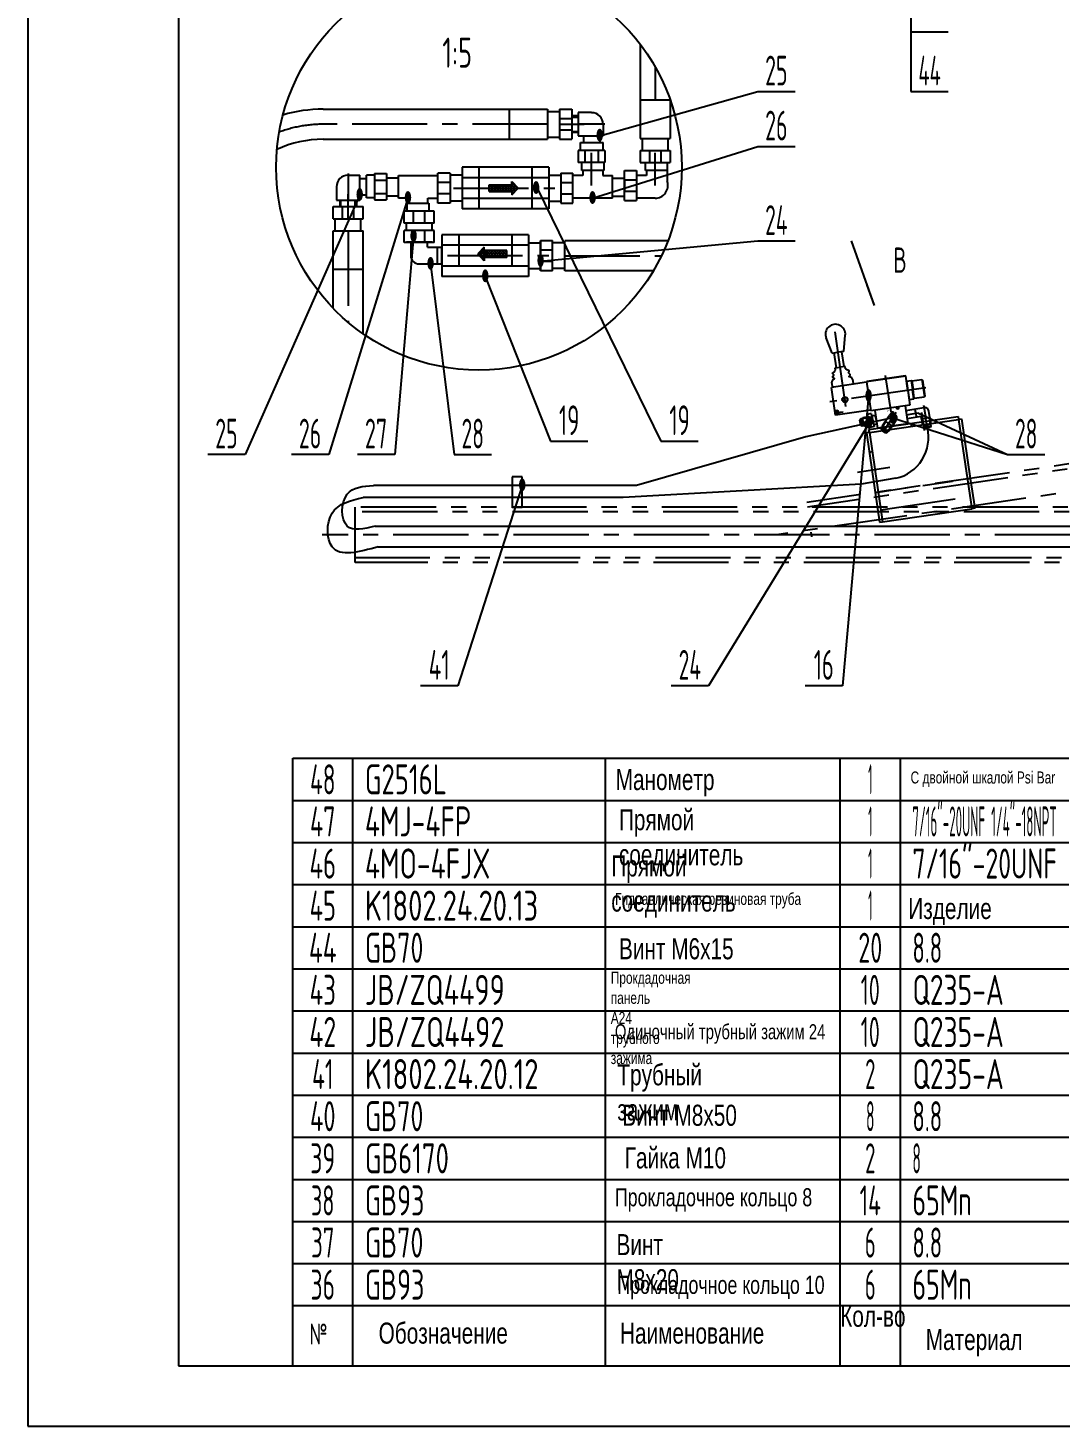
# Model space of a CAD drawing. Header units: millimetres. Extents: x 0 to 5940, y -62 to 4200.
# Drawn here: x 0 to 1715, y 0 to 2324 of the extents above; entities that cross this region are included whole.
import ezdxf
from ezdxf.enums import TextEntityAlignment as Align

# ---------------------------------------------------------------- set-up
doc = ezdxf.new("R2010")
doc.units = ezdxf.units.MM
doc.header["$LTSCALE"] = 100
for name, pattern in [('F', [0.75, 0.5, -0.25]), ('G', [2, 1.25, -0.25, 0.25, -0.25]), ('K', [2.5, 1.25, -0.25, 0.25, -0.25, 0.25, -0.25])]:
    doc.linetypes.add(name, pattern=pattern)
for name, color, linetype in [('01', 7, 'Continuous'), ('02', 1, 'Continuous'), ('04', 2, 'F'), ('05', 4, 'G'), ('07', 6, 'K'), ('11', 3, 'Continuous'), ('THICK', 7, 'Continuous')]:
    doc.layers.add(name, color=color, linetype=linetype)
doc.styles.get("Standard").update_dxf_attribs({"font": 'isocp', "width": 0.707, "bigfont": 'intecad.shx'})

msp = doc.modelspace()

# ---------------------------------------------------------------- linework, layer by layer
at = {"color": 7}
for p, q in [((1355.9, 1786.4), (1358.4, 1813.5)), ((1336.8, 1783.6), (1326.5, 1808.8)), ((1336.8, 1783.6), (1346.3, 1785)), ((1343.6, 1759.2), (1339.9, 1784.1)), ((1355.9, 1786.4), (1346.3, 1785)), ((1352.7, 1785.9), (1346.3, 1785)), ((1356.4, 1761.1), (1352.7, 1785.9)), ((1341.6, 1758.9), (1350, 1760.1)), ((1342.2, 1755.1), (1341.6, 1758.9)), ((1358.3, 1761.4), (1350, 1760.1)), ((1358.3, 1761.4), (1350, 1760.1)), ((1358.9, 1757.6), (1358.3, 1761.4)), ((1458.9, 1745.2), (1393.8, 1735.7)), ((1458.4, 1745.5), (1394.2, 1736.1)), ((1458.4, 1745.5), (1458.4, 1745.1)), ((1462.4, 1721.6), (1458.9, 1745.2)), ((1393.8, 1735.2), (1335.6, 1726.6)), ((1342.4, 1680.3), (1335.6, 1726.6)), ((1337.3, 1728.2), (1336.3, 1735.1)), ((1338.2, 1727.3), (1339.3, 1727.2)), ((1370.7, 1732.1), (1369.7, 1731.6)), ((1370.3, 1740.1), (1371.3, 1733.1)), ((1393.8, 1735.7), (1400.9, 1687.3)), ((1394.2, 1736.1), (1394.2, 1735.7)), ((1423, 1741.1), (1428.4, 1741.9)), ((1423, 1741.1), (1423.1, 1740.3)), ((1428.4, 1741.9), (1428.5, 1741.1)), ((1460.1, 1737), (1467.8, 1738.1)), ((1460.1, 1737), (1464.6, 1706.2)), ((1462.4, 1721.6), (1466, 1696.8)), ((1467.8, 1738.1), (1469, 1737.2)), ((1467.8, 1738.1), (1470.1, 1722.7)), ((1469, 1737.2), (1485.7, 1739.7)), ((1469, 1737.2), (1471.1, 1722.9)), ((1472.3, 1707.3), (1470.1, 1722.7)), ((1473.2, 1708.5), (1471.1, 1722.9)), ((1485.7, 1739.7), (1486.9, 1738.8)), ((1485.7, 1739.7), (1489.9, 1711)), ((1357.7, 1707.6), (1356.6, 1706.8)), ((1356.6, 1706.8), (1356.8, 1705.4)), ((1356.8, 1705.4), (1358.1, 1704.9)), ((1359, 1707.1), (1357.7, 1707.6)), ((1358.1, 1704.9), (1359.2, 1705.7)), ((1359.2, 1705.7), (1359, 1707.1)), ((1466, 1696.8), (1400.9, 1687.3)), ((1464.6, 1706.2), (1472.3, 1707.3)), ((1472.3, 1707.3), (1473.2, 1708.5)), ((1473.2, 1708.5), (1489.9, 1711)), ((1489.9, 1711), (1490.8, 1712.1)), ((1341.3, 1687.9), (1346.3, 1688.6)), ((1400.6, 1688.9), (1342.4, 1680.3)), ((1346.3, 1688.6), (1347.5, 1681.1)), ((1444.3, 1691), (1443.9, 1693.6)), ((1444.3, 1691), (1447.3, 1691.4)), ((1444.3, 1691), (1444.7, 1690.6)), ((1447, 1690.9), (1444.7, 1690.6)), ((1447.3, 1691.4), (1446.9, 1694)), ((1447.3, 1691.4), (1447, 1690.9)), ((1462.5, 1666), (1412.1, 1658.6)), ((1415.6, 1659.1), (1459.3, 1665.5))]:
    msp.add_line(p, q, dxfattribs=at)
at = {"color": 7, "ltscale": 0.8}
msp.add_line((1486.9, 1738.8), (1490.8, 1712.1), dxfattribs=at)
at = {"color": 7}
msp.add_circle((1357.9, 1706.3), 4.5, dxfattribs=at)
for centre, radius, start, end in [((1342, 1814.8), 16.6, 353.9206, 202.7671), ((1366.3, 1739.5), 4, 8.3439, 81.2758), ((1340.2, 1735.7), 4, 115.412, 188.3439), ((1338.3, 1728.3), 1, 188.3439, 263.5516), ((1370.3, 1733), 1, 293.1361, 8.3439)]:
    msp.add_arc(centre, radius, start, end, dxfattribs=at)
for points in [[(1338.5, 1739.3), (1339.9, 1739.9), (1341.6, 1741), (1338.5, 1741.9), (1336.5, 1744.5), (1341.4, 1747.5), (1335.7, 1749.1), (1340.1, 1752.6), (1341.5, 1754.3), (1342.2, 1755.1)], [(1366.9, 1743.5), (1365.5, 1743.7), (1363.5, 1744.2), (1366.2, 1745.9), (1367.4, 1749), (1361.8, 1750.4), (1366.8, 1753.7), (1361.6, 1755.7), (1359.7, 1757), (1358.9, 1757.6)]]:
    msp.add_open_spline(points, degree=3, knots=[2.289105, 2.289105, 2.289105, 2.289105, 5.565408, 7.456396, 9.781797, 13.852117, 16.381161, 20.723198, 24.04889, 24.04889, 24.04889, 24.04889], dxfattribs=at)
at = {"layer": '01', "color": 7}
for p, q in [((1017.5, 2296.9), (1017.5, 2204.4)), ((490.7, 2189), (863.7, 2189)), ((799.7, 2189), (799.7, 2139)), ((863.7, 2185.4), (883.7, 2185.4)), ((883.7, 2189), (903.7, 2189)), ((1017.5, 2204.4), (1067.5, 2204.4)), ((1017.5, 2204.4), (1017.5, 2140.4)), ((1067.5, 2204.4), (1067.5, 2140.4)), ((1067.5, 2204.4), (1067.5, 2204.4)), ((883.7, 2173.4), (903.7, 2173.4)), ((914.7, 2178), (903.7, 2178)), ((914.7, 2178), (903.7, 2178)), ((914.7, 2183.3), (914.7, 2144.8)), ((936.7, 2183.3), (914.7, 2183.3)), ((955.9, 2164), (955.9, 2144.8)), ((490.7, 2139), (863.7, 2139)), ((863.7, 2142.6), (883.7, 2142.6)), ((883.7, 2154.6), (903.7, 2154.6)), ((883.7, 2139), (903.7, 2139)), ((914.7, 2150), (903.7, 2150)), ((914.7, 2150), (903.7, 2150)), ((914.7, 2144.8), (955.9, 2144.8)), ((923.1, 2144.8), (923.1, 2133.5)), ((950.3, 2144.8), (950.3, 2133.5)), ((1021.1, 2140.4), (1021.1, 2120.4)), ((1063.8, 2140.4), (1063.8, 2120.4)), ((918.6, 2120.4), (918.6, 2133.5)), ((918.6, 2133.5), (955.9, 2133.5)), ((936.7, 2062.3), (936.7, 2116.3)), ((955.9, 2120.4), (955.9, 2133.5)), ((1017.5, 2120.4), (1017.5, 2100.4)), ((1033.1, 2120.4), (1033.1, 2100.4)), ((1042.5, 2062.3), (1042.5, 2116.3)), ((1051.9, 2120.4), (1051.9, 2100.4)), ((1067.5, 2120.4), (1067.5, 2100.4)), ((721.5, 2092.4), (721.5, 2023.1)), ((865.5, 2092.4), (721.5, 2092.4)), ((749.5, 2092.4), (749.5, 2023.1)), ((837.5, 2092.4), (837.5, 2023.1)), ((865.5, 2092.4), (865.5, 2023.1)), ((920.7, 2087.3), (920.7, 2100.4)), ((956.9, 2100.4), (956.9, 2087.3)), ((1026.5, 2087.3), (1026.5, 2100.4)), ((1062.6, 2100.4), (1062.6, 2068.8)), ((532.1, 2079.3), (551.4, 2079.3)), ((551.4, 2038), (551.4, 2079.3)), ((551.4, 2073.6), (562.7, 2073.6)), ((562.7, 2041.9), (562.7, 2079.3)), ((575.7, 2079.3), (562.7, 2079.3)), ((615.7, 2074.2), (595.7, 2074.2)), ((615.7, 2041.1), (615.7, 2078.9)), ((615.7, 2078.9), (681.5, 2078.9)), ((701.5, 2082.7), (681.5, 2082.7)), ((681.5, 2032.7), (681.5, 2082.7)), ((681.5, 2032.7), (681.5, 2082.7)), ((721.5, 2079.1), (701.5, 2079.1)), ((865.5, 2075), (721.5, 2075)), ((865.5, 2079.1), (885.5, 2079.1)), ((885.5, 2082.7), (905.5, 2082.7)), ((905.5, 2032.7), (905.5, 2082.7)), ((905.5, 2032.7), (905.5, 2082.7)), ((922.2, 2078.9), (905.5, 2078.9)), ((956.9, 2087.3), (920.7, 2087.3)), ((922.2, 2087.3), (922.2, 2078.9)), ((955.4, 2087.3), (955.4, 2078.9)), ((955.4, 2078.9), (971.3, 2078.9)), ((971.3, 2041.1), (971.3, 2078.9)), ((971.3, 2074.2), (991.3, 2074.2)), ((991.3, 2087.3), (1011.3, 2087.3)), ((991.3, 2071.7), (991.3, 2052.9)), ((991.3, 2071.7), (1011.3, 2071.7)), ((1011.3, 2087.3), (1011.3, 2037.3)), ((1028, 2078.9), (1011.3, 2078.9)), ((1062.6, 2087.3), (1026.5, 2087.3)), ((1028, 2087.3), (1028, 2078.9)), ((512.9, 2060), (512.9, 2038)), ((551.4, 2046.4), (562.7, 2046.4)), ((701.5, 2067.1), (681.5, 2067.1)), ((701.5, 2048.3), (681.5, 2048.3)), ((885.5, 2067.1), (905.5, 2067.1)), ((885.5, 2048.3), (905.5, 2048.3)), ((991.3, 2052.9), (1011.3, 2052.9)), ((507.1, 2007), (507.1, 2027)), ((512.9, 2038), (551.4, 2038)), ((518.1, 2038), (518.1, 2027)), ((518.1, 2038), (518.1, 2027)), ((522.7, 2007), (522.7, 2027)), ((541.5, 2007), (541.5, 2027)), ((546.1, 2038), (546.1, 2027)), ((546.1, 2038), (546.1, 2027)), ((557.1, 2007), (557.1, 2027)), ((575.7, 2041.9), (562.7, 2041.9)), ((615.7, 2044.6), (595.7, 2044.6)), ((631.6, 2041.1), (615.7, 2041.1)), ((630.1, 2032.7), (666.3, 2032.7)), ((630.1, 2019.6), (630.1, 2032.7)), ((631.6, 2032.7), (631.6, 2041.1)), ((664.8, 2041.1), (681.5, 2041.1)), ((664.8, 2032.7), (664.8, 2041.1)), ((666.3, 2032.7), (666.3, 2019.6)), ((701.5, 2032.7), (681.5, 2032.7)), ((721.5, 2036.3), (701.5, 2036.3)), ((865.5, 2040.4), (721.5, 2040.4)), ((865.5, 2023.1), (721.5, 2023.1)), ((865.5, 2036.3), (885.5, 2036.3)), ((885.5, 2032.7), (905.5, 2032.7)), ((971.3, 2041.1), (905.5, 2041.1)), ((971.3, 2044.6), (991.3, 2044.6)), ((991.3, 2037.3), (1011.3, 2037.3)), ((1042.5, 2041.1), (1011.3, 2041.1)), ((510.7, 1987), (510.7, 2007)), ((553.5, 1987), (553.5, 2007)), ((625.3, 1999.6), (625.3, 2019.6)), ((628.9, 1987.6), (628.9, 1999.6)), ((640.9, 1999.6), (640.9, 2019.6)), ((659.7, 1999.6), (659.7, 2019.6)), ((671.7, 1987.6), (671.7, 1999.6)), ((675.3, 1999.6), (675.3, 2019.6)), ((507.1, 1858), (507.1, 1987)), ((557.1, 1815.5), (557.1, 1987)), ((625.3, 1967.6), (625.3, 1987.6)), ((640.9, 1967.6), (640.9, 1987.6)), ((659.7, 1967.6), (659.7, 1987.6)), ((675.3, 1967.6), (675.3, 1987.6)), ((832.1, 1980.3), (688.1, 1980.3)), ((688.1, 1980.3), (688.1, 1911)), ((832.1, 1980.3), (832.1, 1911)), ((636.3, 1967.7), (636.3, 1945.7)), ((664.3, 1959.7), (664.3, 1967.7)), ((664.3, 1959.7), (688.1, 1959.7)), ((680.8, 1931.7), (680.8, 1959.7)), ((832.1, 1963), (688.1, 1963)), ((688.1, 1931.7), (688.1, 1959.7)), ((832.1, 1967.1), (852.1, 1967.1)), ((852.1, 1970.7), (872.1, 1970.7)), ((872.1, 1970.4), (852.1, 1970.4)), ((852.1, 1955.1), (872.1, 1955.1)), ((872.1, 1954.8), (852.1, 1954.8)), ((872.1, 1920.7), (872.1, 1970.7)), ((872.1, 1920.7), (872.1, 1970.7)), ((892.1, 1966.8), (872.1, 1966.8)), ((1063.8, 1970.4), (892.1, 1970.4)), ((650.3, 1931.7), (688.1, 1931.7)), ((852.1, 1936.3), (872.1, 1936.3)), ((872.1, 1936), (852.1, 1936)), ((507.1, 1923), (557.1, 1923)), ((832.1, 1928.3), (688.1, 1928.3)), ((832.1, 1911), (688.1, 1911)), ((832.1, 1924.3), (852.1, 1924.3)), ((852.1, 1920.7), (872.1, 1920.7)), ((872.1, 1920.4), (852.1, 1920.4)), ((892.1, 1924), (872.1, 1924)), ((1039.5, 1920.4), (892.1, 1920.4)), ((1437.1, 1675.7), (1292.9, 1644.2)), ((1343.5, 1687.1), (1346.5, 1687.6)), ((1343.9, 1684.4), (1343.5, 1687.1)), ((1343.9, 1684.4), (1344.3, 1681.7)), ((1344.3, 1681.7), (1347.3, 1682.1)), ((1384.2, 1674), (1382.6, 1672.1)), ((1386.8, 1662.3), (1384.2, 1674)), ((1387.9, 1675.8), (1387.1, 1674.6)), ((1389.7, 1662.9), (1387.1, 1674.6)), ((1395.7, 1677.5), (1387.9, 1675.8)), ((1395.7, 1677.5), (1387.9, 1675.8)), ((1397.7, 1656.5), (1546.1, 1678.3)), ((1398.5, 1651.6), (1546.9, 1673.3)), ((1402.5, 1679.1), (1408.4, 1680.4)), ((1410.9, 1669.1), (1408.9, 1677.9)), ((1431.2, 1679.5), (1419.7, 1662)), ((1489.3, 1692.8), (1459.2, 1687.8)), ((1459.2, 1687.8), (1461.5, 1674)), ((1460.4, 1680.9), (1479.2, 1684)), ((1484.7, 1677.9), (1461.5, 1674)), ((1474.2, 1690.3), (1476.6, 1676.5)), ((1485.4, 1673.9), (1484.7, 1677.9)), ((1485.4, 1673.9), (1487, 1664.1)), ((1485.4, 1673.9), (1487, 1664.1)), ((1498.2, 1676.1), (1486.4, 1674.1)), ((1499.2, 1676.3), (1497.3, 1687.1)), ((1499.2, 1676.3), (1500.8, 1666.4)), ((1499.2, 1676.3), (1500.8, 1666.4)), ((1546.1, 1678.3), (1546.9, 1673.3)), ((1546.9, 1673.3), (1551.8, 1674.1)), ((1546.9, 1673.3), (1568.6, 1524.9)), ((1551.8, 1674.1), (1566.3, 1575.1)), ((1384.5, 1663.3), (1382.6, 1672.1)), ((1386.8, 1662.3), (1384.5, 1663.3)), ((1390.9, 1662.1), (1389.7, 1662.9)), ((1398.7, 1663.9), (1390.9, 1662.1)), ((1398.7, 1663.9), (1390.9, 1662.1)), ((1398.5, 1651.6), (1393.5, 1650.8)), ((1393.5, 1650.8), (1408, 1551.9)), ((1398.5, 1651.6), (1397.7, 1656.5)), ((1398.5, 1651.6), (1420.2, 1503.2)), ((1405.7, 1664.8), (1411.5, 1666.1)), ((1418.3, 1658.1), (1418.4, 1655.6)), ((1428.3, 1651.5), (1418.3, 1658.1)), ((1425.9, 1650.7), (1418.4, 1655.6)), ((1425.2, 1670.4), (1419.7, 1662)), ((1419.7, 1662), (1419.9, 1660.6)), ((1430, 1654), (1419.9, 1660.6)), ((1428.3, 1651.5), (1425.9, 1650.7)), ((1436, 1663.2), (1426, 1669.8)), ((1431.3, 1654.3), (1430, 1654)), ((1436.9, 1662.7), (1431.3, 1654.3)), ((1436.9, 1662.7), (1431.3, 1654.3)), ((1436.9, 1662.7), (1442.9, 1671.8)), ((1487, 1664.1), (1488.2, 1663.3)), ((1500, 1665.3), (1488.2, 1663.3)), ((1500.5, 1662.3), (1488.7, 1660.3)), ((1488.7, 1660.3), (1490.5, 1658.6)), ((1499.4, 1660.1), (1490.5, 1658.6)), ((1500.5, 1662.3), (1499.4, 1660.1)), ((1500.8, 1666.4), (1500, 1665.3)), ((1292.9, 1644.2), (1011.4, 1563.5)), ((1011.4, 1563.5), (574.3, 1563.5)), ((821.5, 1578), (804.9, 1578)), ((804.9, 1578), (804.9, 1527.4)), ((821.5, 1527.4), (821.5, 1578)), ((1384.9, 1565.5), (989.5, 1543.7)), ((1442.6, 1575.4), (1384.9, 1565.5)), ((1561.4, 1574.4), (1566.3, 1575.1)), ((1566.3, 1575.1), (1573.6, 1525.6)), ((989.5, 1543.7), (557.1, 1543.7)), ((1408, 1551.9), (1413, 1552.6)), ((1408, 1551.9), (1415.3, 1502.4)), ((544, 1435.4), (544, 1527.4)), ((804.9, 1527.4), (821.5, 1527.4)), ((1420.2, 1503.2), (1568.6, 1524.9)), ((1573.6, 1525.6), (1568.6, 1524.9)), ((576.9, 1496), (3130, 1496)), ((1415.3, 1502.4), (1420.2, 1503.2)), ((582.2, 1461.6), (3130, 1461.6)), ((440, 1040), (440, 1110)), ((440, 1110), (540, 1110)), ((540, 1040), (540, 1110)), ((540, 1110), (960, 1110)), ((960, 1040), (960, 1110)), ((960, 1110), (1350, 1110)), ((1350, 1040), (1350, 1110)), ((1350, 1110), (1450, 1110)), ((1450, 1040), (1450, 1110)), ((1450, 1110), (1730, 1110)), ((440, 970), (440, 1040)), ((540, 970), (540, 1040)), ((960, 970), (960, 1040)), ((1350, 970), (1350, 1040)), ((1450, 970), (1450, 1040)), ((440, 900), (440, 970)), ((540, 900), (540, 970)), ((960, 900), (960, 970)), ((1350, 900), (1350, 970)), ((1450, 900), (1450, 970)), ((440, 830), (440, 900)), ((540, 830), (540, 900)), ((960, 830), (960, 900)), ((1350, 830), (1350, 900)), ((1450, 830), (1450, 900)), ((440, 760), (440, 830)), ((540, 760), (540, 830)), ((960, 760), (960, 830)), ((1350, 760), (1350, 830)), ((1450, 760), (1450, 830)), ((440, 690), (440, 760)), ((540, 690), (540, 760)), ((960, 690), (960, 760)), ((1350, 690), (1350, 760)), ((1450, 690), (1450, 760)), ((440, 620), (440, 690)), ((540, 620), (540, 690)), ((960, 620), (960, 690)), ((1350, 620), (1350, 690)), ((1450, 620), (1450, 690)), ((440, 550), (440, 620)), ((540, 550), (540, 620)), ((960, 550), (960, 620)), ((1350, 550), (1350, 620)), ((1450, 550), (1450, 620)), ((440, 480), (440, 550)), ((540, 480), (540, 550)), ((960, 480), (960, 550)), ((1350, 480), (1350, 550)), ((1450, 480), (1450, 550)), ((440, 410), (440, 480)), ((540, 410), (540, 480)), ((960, 410), (960, 480)), ((1350, 410), (1350, 480)), ((1450, 410), (1450, 480)), ((440, 340), (440, 410)), ((540, 340), (540, 410)), ((960, 340), (960, 410)), ((1350, 340), (1350, 410)), ((1450, 340), (1450, 410)), ((440, 270), (440, 340)), ((540, 270), (540, 340)), ((960, 270), (960, 340)), ((1350, 270), (1350, 340)), ((1450, 270), (1450, 340)), ((440, 200), (440, 270)), ((540, 200), (540, 270)), ((960, 200), (960, 270)), ((1350, 200), (1350, 270)), ((1450, 200), (1450, 270)), ((440, 100), (440, 200)), ((540, 100), (540, 200)), ((960, 100), (960, 200)), ((1350, 100), (1350, 200)), ((1450, 100), (1450, 200))]:
    msp.add_line(p, q, dxfattribs=at)
at = {"layer": '01', "color": 7, "linetype": 'Continuous'}
for p, q in [((863.7, 2189), (863.7, 2139)), ((883.7, 2189), (883.7, 2139)), ((903.7, 2189), (903.7, 2139)), ((1017.5, 2140.4), (1067.5, 2140.4)), ((914.7, 2120.4), (914.7, 2100.4)), ((958.6, 2120.4), (914.7, 2120.4)), ((925.7, 2120.4), (925.7, 2100.4)), ((947.6, 2120.4), (947.6, 2100.4)), ((958.6, 2120.4), (958.6, 2100.4)), ((1017.5, 2120.4), (1067.5, 2120.4)), ((958.6, 2100.4), (914.7, 2100.4)), ((1017.5, 2100.4), (1067.5, 2100.4)), ((575.7, 2082), (575.7, 2038.1)), ((575.7, 2082), (595.7, 2082)), ((575.7, 2071), (595.7, 2071)), ((595.7, 2082), (595.7, 2038.1)), ((701.5, 2082.7), (701.5, 2032.7)), ((865.5, 2082.7), (865.5, 2032.7)), ((885.5, 2082.7), (885.5, 2032.7)), ((991.3, 2037.3), (991.3, 2087.3)), ((575.7, 2049.1), (595.7, 2049.1)), ((507.1, 2027), (557.1, 2027)), ((575.7, 2038.1), (595.7, 2038.1)), ((507.1, 2007), (557.1, 2007)), ((675.3, 2019.6), (625.3, 2019.6)), ((675.3, 1999.6), (625.3, 1999.6)), ((507.1, 1987), (557.1, 1987)), ((675.3, 1987.6), (625.3, 1987.6)), ((675.3, 1967.6), (625.3, 1967.6)), ((675.3, 1967.6), (625.3, 1967.6)), ((671.7, 1967.7), (628.9, 1967.7)), ((832.1, 1970.7), (832.1, 1920.7)), ((852.1, 1970.7), (852.1, 1920.7)), ((852.1, 1920.4), (852.1, 1970.4)), ((872.1, 1920.4), (872.1, 1970.4)), ((892.1, 1920.4), (892.1, 1970.4)), ((1387.1, 1674.6), (1384.2, 1674)), ((1401.7, 1682.9), (1394.9, 1681.4)), ((1394.9, 1681.4), (1399.5, 1660)), ((1402.9, 1677.5), (1396, 1676)), ((1401.7, 1682.9), (1406.4, 1661.5)), ((1407.7, 1688.3), (1412.1, 1658.6)), ((1458.2, 1695.7), (1462.5, 1666)), ((1389.7, 1662.9), (1386.8, 1662.3)), ((1405.2, 1666.8), (1398.4, 1665.3)), ((1406.4, 1661.5), (1399.5, 1660)), ((1419.9, 1660.6), (1418.3, 1658.1)), ((1430, 1654), (1428.3, 1651.5)), ((1488.2, 1663.3), (1488.7, 1660.3)), ((1500, 1665.3), (1500.5, 1662.3)), ((1303, 1477.9), (1301.9, 1485.8))]:
    msp.add_line(p, q, dxfattribs=at)
at = {"layer": '01', "color": 7}
for points in [[(250, 4100), (250, 100)], [(250, 100), (5840, 100)]]:
    msp.add_lwpolyline(points, dxfattribs=at)
at = {"layer": '01', "color": 7, "linetype": 'Continuous'}
for radius, end in [(235, 106.5357), (185, 114.5833)]:
    msp.add_arc((490.7, 1954), radius, 90, end, dxfattribs=at)
at = {"layer": '01', "color": 7}
for centre, radius, start, end in [((936.7, 2164), 19.2, 0, 90), ((532.1, 2060), 19.2, 90, 180), ((1042.5, 2062.3), 21.2, 270, 17.8811), ((650.3, 1945.7), 14, 180, 270), ((1437.1, 1675.7), 7, 326.5203, 146.5203), ((1490.4, 1685.9), 7, 9.5995, 99.5995), ((1427.2, 1643.3), 69.6, 282.7813, 13.2988)]:
    msp.add_arc(centre, radius, start, end, dxfattribs=at)
for points in [[(576.9, 1496), (530.6, 1496), (530.6, 1548.9), (574.3, 1563.5)], [(582.2, 1461.6), (505.4, 1461.6), (505.4, 1517.2), (557.1, 1543.7)]]:
    msp.add_spline(points, degree=3, dxfattribs=at)
at = {"layer": '02', "color": 7}
for p, q in [((1467.6, 2416.4), (1467.6, 2317.4)), ((1467.6, 2317.4), (1529.6, 2317.4)), ((1467.6, 2317.4), (1467.6, 2218.4)), ((950.3, 2144.8), (1212.9, 2218.4)), ((1212.9, 2218.4), (1274.9, 2218.4)), ((1467.6, 2218.4), (1529.6, 2218.4)), ((903.7, 2176), (914.7, 2176)), ((903.7, 2152), (914.7, 2152)), ((938.4, 2041.1), (1212.9, 2127)), ((1212.9, 2127), (1274.9, 2127)), ((804.1, 2063.3), (804.1, 2069)), ((804.1, 2069), (814.7, 2057.7)), ((551.4, 2046.4), (360.9, 1615)), ((766.5, 2063.3), (804.1, 2063.3)), ((766.5, 2052.1), (766.5, 2063.3)), ((766.5, 2063.2), (766.7, 2063.3)), ((766.5, 2058.7), (771.2, 2063.3)), ((766.5, 2054.2), (775.7, 2063.3)), ((774.5, 2052.1), (766.5, 2060)), ((770, 2052.1), (766.5, 2055.5)), ((766.5, 2052.1), (804.1, 2052.1)), ((779, 2052.1), (767.7, 2063.3)), ((768.9, 2052.1), (780.2, 2063.3)), ((783.5, 2052.1), (772.2, 2063.3)), ((773.4, 2052.1), (784.6, 2063.3)), ((787.9, 2052.1), (776.7, 2063.3)), ((777.9, 2052.1), (789.1, 2063.3)), ((792.4, 2052.1), (781.2, 2063.3)), ((782.4, 2052.1), (793.6, 2063.3)), ((796.9, 2052.1), (785.7, 2063.3)), ((786.9, 2052.1), (798.1, 2063.3)), ((801.4, 2052.1), (790.2, 2063.3)), ((791.3, 2052.1), (802.6, 2063.3)), ((807.7, 2050.3), (794.6, 2063.3)), ((795.8, 2052.1), (808.3, 2064.5)), ((809.9, 2052.6), (799.1, 2063.3)), ((800.3, 2052.1), (810.5, 2062.2)), ((812.1, 2054.9), (803.6, 2063.3)), ((814.3, 2057.2), (804.1, 2067.4)), ((804.1, 2064.8), (806.1, 2066.8)), ((804.1, 2051.4), (812.7, 2059.9)), ((804.1, 2046.5), (814.7, 2057.7)), ((804.1, 2046.9), (811.5, 2054.3)), ((804.1, 2052.1), (804.1, 2046.5)), ((805.5, 2048), (804.1, 2049.4)), ((846.5, 2057.7), (1052, 1637.2)), ((631.6, 2041.1), (499.9, 1615)), ((520.1, 2027), (520.1, 2038)), ((544.1, 2027), (544.1, 2038)), ((640.9, 1977.6), (609.6, 1615)), ((758.4, 1959.6), (747.7, 1948.3)), ((748.6, 1947.4), (758.4, 1957.1)), ((750.8, 1945), (759.7, 1953.9)), ((763, 1942.7), (752.4, 1953.3)), ((753, 1942.7), (764.2, 1953.9)), ((767.5, 1942.7), (754.6, 1955.6)), ((755.2, 1940.4), (768.7, 1953.9)), ((758.4, 1956.3), (756.8, 1957.9)), ((758.4, 1953.9), (758.4, 1959.6)), ((796, 1953.9), (758.4, 1953.9)), ((772, 1942.7), (760.7, 1953.9)), ((761.9, 1942.7), (773.2, 1953.9)), ((776.5, 1942.7), (765.2, 1953.9)), ((766.4, 1942.7), (777.7, 1953.9)), ((781, 1942.7), (769.7, 1953.9)), ((770.9, 1942.7), (782.2, 1953.9)), ((785.5, 1942.7), (774.2, 1953.9)), ((775.4, 1942.7), (786.7, 1953.9)), ((790, 1942.7), (778.7, 1953.9)), ((779.9, 1942.7), (791.2, 1953.9)), ((794.5, 1942.7), (783.2, 1953.9)), ((784.4, 1942.7), (795.6, 1953.9)), ((796, 1945.7), (787.7, 1953.9)), ((796, 1950.2), (792.2, 1953.9)), ((796, 1942.7), (796, 1953.9)), ((852.1, 1936.3), (1212.9, 1969.9)), ((1212.9, 1969.9), (1274.9, 1969.9)), ((1368.1, 1970.1), (1406.2, 1862.7)), ((669.2, 1931.7), (708.3, 1615)), ((758.4, 1937), (747.7, 1948.3)), ((758.4, 1938.3), (748.1, 1948.7)), ((758.5, 1942.7), (750.3, 1951)), ((757.4, 1938.1), (758.4, 1939.1)), ((758.4, 1942.7), (758.4, 1937)), ((796, 1942.7), (758.4, 1942.7)), ((788.9, 1942.7), (796, 1949.8)), ((793.4, 1942.7), (796, 1945.3)), ((760.1, 1911), (868.5, 1637.2)), ((1394.2, 1896.6), (1406.2, 1862.7)), ((1397.2, 1712), (1353.7, 1230.6)), ((1387.1, 1674.6), (1395.9, 1676.6)), ((1437.1, 1675.7), (1628.2, 1615)), ((1479.2, 1684), (1628.2, 1615)), ((1488.2, 1663.3), (1486.4, 1674.1)), ((1500, 1665.3), (1498.2, 1676.1)), ((1398, 1667.2), (1131.1, 1230.6)), ((1389.7, 1662.9), (1398.5, 1664.8)), ((1419.9, 1660.6), (1426, 1669.8)), ((1430, 1654), (1436, 1663.2)), ((868.5, 1637.2), (930.5, 1637.2)), ((1052, 1637.2), (1114, 1637.2)), ((360.9, 1615), (298.9, 1615)), ((499.9, 1615), (437.9, 1615)), ((609.6, 1615), (547.6, 1615)), ((708.3, 1615), (770.3, 1615)), ((1628.2, 1615), (1690.2, 1615)), ((821.5, 1563.5), (714.5, 1230.6)), ((714.5, 1230.6), (652.5, 1230.6)), ((1131.1, 1230.6), (1069.1, 1230.6)), ((1353.7, 1230.6), (1291.7, 1230.6)), ((440, 1040), (540, 1040)), ((540, 1040), (960, 1040)), ((960, 1040), (1350, 1040)), ((1350, 1040), (1450, 1040)), ((1450, 1040), (1730, 1040)), ((440, 970), (540, 970)), ((540, 970), (960, 970)), ((960, 970), (1350, 970)), ((1350, 970), (1450, 970)), ((1450, 970), (1730, 970)), ((440, 900), (540, 900)), ((540, 900), (960, 900)), ((960, 900), (1350, 900)), ((1350, 900), (1450, 900)), ((1450, 900), (1730, 900)), ((440, 830), (540, 830)), ((540, 830), (960, 830)), ((960, 830), (1350, 830)), ((1350, 830), (1450, 830)), ((1450, 830), (1730, 830)), ((440, 760), (540, 760)), ((540, 760), (960, 760)), ((960, 760), (1350, 760)), ((1350, 760), (1450, 760)), ((1450, 760), (1730, 760)), ((440, 690), (540, 690)), ((540, 690), (960, 690)), ((960, 690), (1350, 690)), ((1350, 690), (1450, 690)), ((1450, 690), (1730, 690)), ((440, 620), (540, 620)), ((540, 620), (960, 620)), ((960, 620), (1350, 620)), ((1350, 620), (1450, 620)), ((1450, 620), (1730, 620)), ((440, 550), (540, 550)), ((540, 550), (960, 550)), ((960, 550), (1350, 550)), ((1350, 550), (1450, 550)), ((1450, 550), (1730, 550)), ((440, 480), (540, 480)), ((540, 480), (960, 480)), ((960, 480), (1350, 480)), ((1350, 480), (1450, 480)), ((1450, 480), (1730, 480)), ((440, 410), (540, 410)), ((540, 410), (960, 410)), ((960, 410), (1350, 410)), ((1350, 410), (1450, 410)), ((1450, 410), (1730, 410)), ((440, 340), (540, 340)), ((540, 340), (960, 340)), ((960, 340), (1350, 340)), ((1350, 340), (1450, 340)), ((1450, 340), (1730, 340)), ((440, 270), (540, 270)), ((540, 270), (960, 270)), ((960, 270), (1350, 270)), ((1350, 270), (1450, 270)), ((1450, 270), (1730, 270))]:
    msp.add_line(p, q, dxfattribs=at)
for points in [[(0, 4200), (0, 0)], [(0, 0), (5940, 0)]]:
    msp.add_lwpolyline(points, dxfattribs=at)
msp.add_circle((749.5, 2092.4), 337.1, dxfattribs=at)
at = {"layer": '04', "color": 7, "linetype": 'F'}
for p, q in [((716.1, 1980.3), (716.1, 1911)), ((804.1, 1980.3), (804.1, 1911)), ((1467.5, 1666.7), (1468.2, 1661.8)), ((1507.1, 1672.6), (1507.8, 1667.6)), ((1403.2, 1619.2), (1398.3, 1618.4))]:
    msp.add_line(p, q, dxfattribs=at)
at = {"layer": '04', "color": 7}
msp.add_line((1413, 1552.6), (1561.4, 1574.4), dxfattribs=at)
at = {"layer": '05', "color": 7, "linetype": 'G'}
for p, q in [((1042.5, 2259.2), (1042.5, 2204.4)), ((882.7, 2164), (924.7, 2164)), ((958.6, 2164), (914.7, 2164)), ((532.1, 2082), (532.1, 2038.1)), ((532.1, 2006), (532.1, 2048)), ((1359.5, 1695), (1338.8, 1836.5)), ((1425, 1746.2), (1433.9, 1685.8)), ((1492.6, 1726), (1332.6, 1702.6)), ((1488.6, 1696.8), (1492.3, 1675.1)), ((1443.1, 1684.8), (1431, 1666.5)), ((1445.9, 1690.8), (1445.4, 1693.8)), ((1485, 1684.8), (1489.4, 1655.1)), ((1494.9, 1659.3), (1491.4, 1680)), ((1383.5, 1667.7), (1404, 1672.2)), ((1422.2, 1653.2), (1433.8, 1670.7)), ((1432.3, 1593.1), (1378.9, 1585.3)), ((1417.3, 1522.9), (1565.7, 1544.7)), ((3132, 1481.4), (489.1, 1481.4))]:
    msp.add_line(p, q, dxfattribs=at)
at = {"layer": '05', "color": 7}
for p, q in [((863.7, 2164), (490.7, 2164)), ((707.2, 2057.7), (875.7, 2057.7)), ((532.1, 1987), (532.1, 1834.7)), ((697.1, 1945.7), (865.5, 1945.7)), ((892.1, 1945.4), (1052.9, 1945.4)), ((3044, 1745.4), (1244, 1481.4)), ((1340.8, 1684), (1354.8, 1686))]:
    msp.add_line(p, q, dxfattribs=at)
msp.add_arc((490.7, 1954), 210, 90, 110.3926, dxfattribs=at)
at = {"layer": '07', "color": 7, "linetype": 'K'}
for p, q in [((2620.7, 1729.8), (1294.6, 1535.3)), ((2617.9, 1721.3), (1295.8, 1527.4)), ((2678.5, 1527.4), (544, 1527.4)), ((2680.6, 1519.4), (544, 1519.4)), ((2667.8, 1443.4), (544, 1443.4)), ((2664.6, 1435.4), (544, 1435.4))]:
    msp.add_line(p, q, dxfattribs=at)
at = {"layer": 'THICK', "color": 7}
for p, q in [((2240, 200), (440, 200)), ((440, 100), (2240, 100))]:
    msp.add_line(p, q, dxfattribs=at)

# ---------------------------------------------------------------- texts
at = {"layer": '01', "attachment_point": 1}
for s, insert, char_height in [('{\\fArial|b0|i0|c204|p34;Манометр}', (976.8, 1092.2), 35), ('{\\fArial|b0|i0|c204|p34;С двойной шкалой \\fArial|b0|i0|c0|p34;Psi Bar}', (1467, 1088.1), 20), ('{\\fArial|b0|i0|c204|p34;Гидравлическая резиновая труба}', (976, 886.3), 20), ('{\\fArial|b0|i0|c204|p34;Винт М6х15}', (982.3, 810.9), 35), ('{\\fArial|b0|i0|c204|p34;Одиночный трубный зажим 24}', (975.5, 668), 25), ('{\\fArial|b0|i0|c204|p34;Винт М8х50}', (987.7, 534.1), 35), ('{\\fArial|b0|i0|c204|p34;Гайка М10}', (991.8, 463.3), 35), ('{\\fArial|b0|i0|c204|p34;Прокладочное кольцо 8}', (975.5, 395.3), 30), ('{\\fArial|b0|i0|c204|p34;Прокладочное кольцо 10}', (979.6, 249.7), 30), ('{\\fArial|b0|i0|c204|p34;Кол-во}', (1350, 200), 35), ('{\\Fisocp,intecad|c204;№}', (468, 170.4), 35), ('{\\fArial|b0|i0|c204|p34;Обозначение}', (582.8, 172), 35), ('{\\fArial|b0|i0|c204|p34;Наименование}', (983.9, 172), 35), ('{\\fArial|b0|i0|c204|p34;Материал}', (1492.2, 161.3), 35)]:
    msp.add_mtext(s, dxfattribs=dict(at, insert=insert, char_height=char_height))
for s, insert, char_height, width in [('{\\fArial|b0|i0|c204|p34;Прямой соединитель}', (982.2, 1025.4), 35, 1.365), ('{\\fArial|b0|i0|c204|p34;Прямой соединитель}', (969.5, 948.5), 35, 1.365), ('{\\fArial|b0|i0|c204|p34;Изделие}', (1463.2, 877.8), 35, 6.06), ('{\\fArial|b0|i0|c204|p34;Прокдадочная панель А24\\Pтрубного зажима}', (968.7, 755.1), 20, 1.362), ('{\\fArial|b0|i0|c204|p34;Трубный зажим}', (979.6, 601.4), 35, 1.362), ('{\\fArial|b0|i0|c204|p34;Винт М8х20}', (978.2, 319.1), 35, 1.362)]:
    msp.add_mtext(s, dxfattribs=dict(at, insert=insert, char_height=char_height, width=width))
at = {"layer": '02', "color": 7, "width": 0.605172}
for p, p2 in [((944.3, 2134.8), (956.3, 2134.8)), ((838.6, 2047.7), (850.6, 2047.7)), ((545.4, 2036.4), (557.4, 2036.4)), ((625.6, 2031.1), (637.6, 2031.1)), ((932.4, 2031.1), (944.4, 2031.1)), ((634.9, 1967.6), (646.9, 1967.6)), ((663.2, 1921.7), (675.2, 1921.7)), ((846.1, 1926.3), (858.1, 1926.3)), ((754.1, 1901), (766.1, 1901)), ((1391.2, 1702), (1403.2, 1702)), ((1392, 1657.2), (1404, 1657.2)), ((1431.1, 1665.7), (1443.1, 1665.7)), ((815.5, 1553.5), (827.5, 1553.5))]:
    msp.add_text('●', height=20, dxfattribs=at).set_placement(p, p2, align=Align.FIT)
at = {"layer": '11', "color": 7, "width": 0.707}
msp.add_text('1:5', height=50, dxfattribs=at).set_placement((713.4, 2258), align=Align.CENTER)
at = {"layer": '11', "color": 7}
for s, height, width, p, p2 in [('25', 49.5, 0.581958, (1225.3, 2228.4), (1262.5, 2228.4)), ('44', 49.5, 0.518313, (1480, 2228.4), (1517.2, 2228.4)), ('26', 49.5, 0.578293, (1225.3, 2137), (1262.5, 2137)), ('24', 49.5, 0.556706, (1225.3, 1979.9), (1262.5, 1979.9)), ('19', 49.5, 0.612447, (882.5, 1647.2), (916.5, 1647.2)), ('19', 49.5, 0.612447, (1066, 1647.2), (1100, 1647.2)), ('25', 49.5, 0.581958, (311.3, 1625), (348.5, 1625)), ('26', 49.5, 0.578293, (450.3, 1625), (487.5, 1625)), ('27', 49.5, 0.601243, (560, 1625), (597.2, 1625)), ('28', 49.5, 0.601243, (720.7, 1625), (757.9, 1625)), ('28', 49.5, 0.601243, (1640.6, 1625), (1677.8, 1625)), ('41', 49.5, 0.614783, (666, 1240.6), (701, 1240.6)), ('24', 49.5, 0.556706, (1081.5, 1240.6), (1118.7, 1240.6)), ('16', 49.5, 0.610556, (1306.1, 1240.6), (1339.3, 1240.6)), ('48', 50, 0.628444, (468.8, 1050), (511.2, 1050)), ('G2516L', 50, 0.689419, (560, 1050), (696.2, 1050)), ('1', 50, 0.404, (1396.5, 1050), (1403.5, 1050)), ('47', 50, 0.628444, (468.8, 980), (511.2, 980)), ('4MJ-4FP', 50, 0.686408, (560, 980), (736.8, 980)), ('1', 50, 0.404, (1396.5, 980), (1403.5, 980)), ('7/16"-20UNF 1/4"-18NPT', 50, 0.325424, (1470, 980), (1710, 980)), ('46', 50, 0.631229, (467.9, 910), (512.1, 910)), ('4MO-4FJX', 50, 0.689471, (560, 910), (768.6, 910)), ('1', 50, 0.404, (1396.5, 910), (1403.5, 910)), ('7/16"-20UNF', 50, 0.644295, (1470, 910), (1710, 910)), ('45', 50, 0.630783, (468.1, 840), (511.9, 840)), ('K1802.24.20.13', 50, 0.694217, (560, 840), (848, 840)), ('1', 50, 0.404, (1396.5, 840), (1403.5, 840)), ('44', 50, 0.633862, (467, 770), (513, 770)), ('GB70', 50, 0.68264, (560, 770), (657.3, 770)), ('20', 50, 0.636567, (1380.1, 770), (1419.9, 770)), ('8.8', 50, 0.638581, (1470, 770), (1519.5, 770)), ('43', 50, 0.630783, (468.1, 700), (511.9, 700)), ('JB/ZQ4499', 50, 0.691231, (560, 700), (792.4, 700)), ('10', 50, 0.606076, (1384.1, 700), (1415.9, 700)), ('Q235-A', 50, 0.683169, (1470, 700), (1622, 700)), ('42', 50, 0.63179, (467.7, 630), (512.3, 630)), ('JB/ZQ4492', 50, 0.691204, (560, 630), (792, 630)), ('10', 50, 0.606076, (1384.1, 630), (1415.9, 630)), ('Q235-A', 50, 0.683169, (1470, 630), (1622, 630)), ('41', 50, 0.614783, (472.3, 560), (507.7, 560)), ('K1802.24.20.12', 50, 0.694246, (560, 560), (848.6, 560)), ('2', 50, 0.562593, (1391.4, 560), (1408.6, 560)), ('Q235-A', 50, 0.683169, (1470, 560), (1622, 560)), ('40', 50, 0.62849, (468.8, 490), (511.2, 490)), ('GB70', 50, 0.68264, (560, 490), (657.3, 490)), ('8', 50, 0.514182, (1392.9, 490), (1407.1, 490)), ('8.8', 50, 0.638581, (1470, 490), (1519.5, 490)), ('39', 50, 0.626756, (469.3, 420), (510.7, 420)), ('GB6170', 50, 0.689857, (560, 420), (699.7, 420)), ('2', 50, 0.562593, (1391.4, 420), (1408.6, 420)), ('8', 50, 0.514182, (1470, 420), (1484.1, 420)), ('38', 50, 0.62216, (470.6, 350), (509.4, 350)), ('GB93', 50, 0.683012, (560, 350), (658.9, 350)), ('14', 50, 0.614783, (1382.3, 350), (1417.7, 350)), ('65Mn', 50, 0.684915, (1470, 350), (1568.8, 350)), ('37', 50, 0.62216, (470.6, 280), (509.4, 280)), ('GB70', 50, 0.68264, (560, 280), (657.3, 280)), ('6', 50, 0.600695, (1391, 280), (1409, 280)), ('8.8', 50, 0.638581, (1470, 280), (1519.5, 280)), ('36', 50, 0.625398, (469.7, 210), (510.3, 210)), ('GB93', 50, 0.683012, (560, 210), (658.9, 210)), ('6', 50, 0.600695, (1391, 210), (1409, 210)), ('65Mn', 50, 0.684915, (1470, 210), (1568.8, 210))]:
    msp.add_text(s, height=height, dxfattribs=dict(at, width=width)).set_placement(p, p2, align=Align.FIT)
at = {"layer": '11', "color": 7, "width": 0.707}
msp.add_text('B', height=42, dxfattribs=at).set_placement((1438.1, 1904.5), align=Align.BOTTOM_LEFT)
msp.add_text('P', height=4.2, rotation=8.3439, dxfattribs=at).set_placement((1428.4, 1685.1))

doc.saveas('drawing.dxf')
